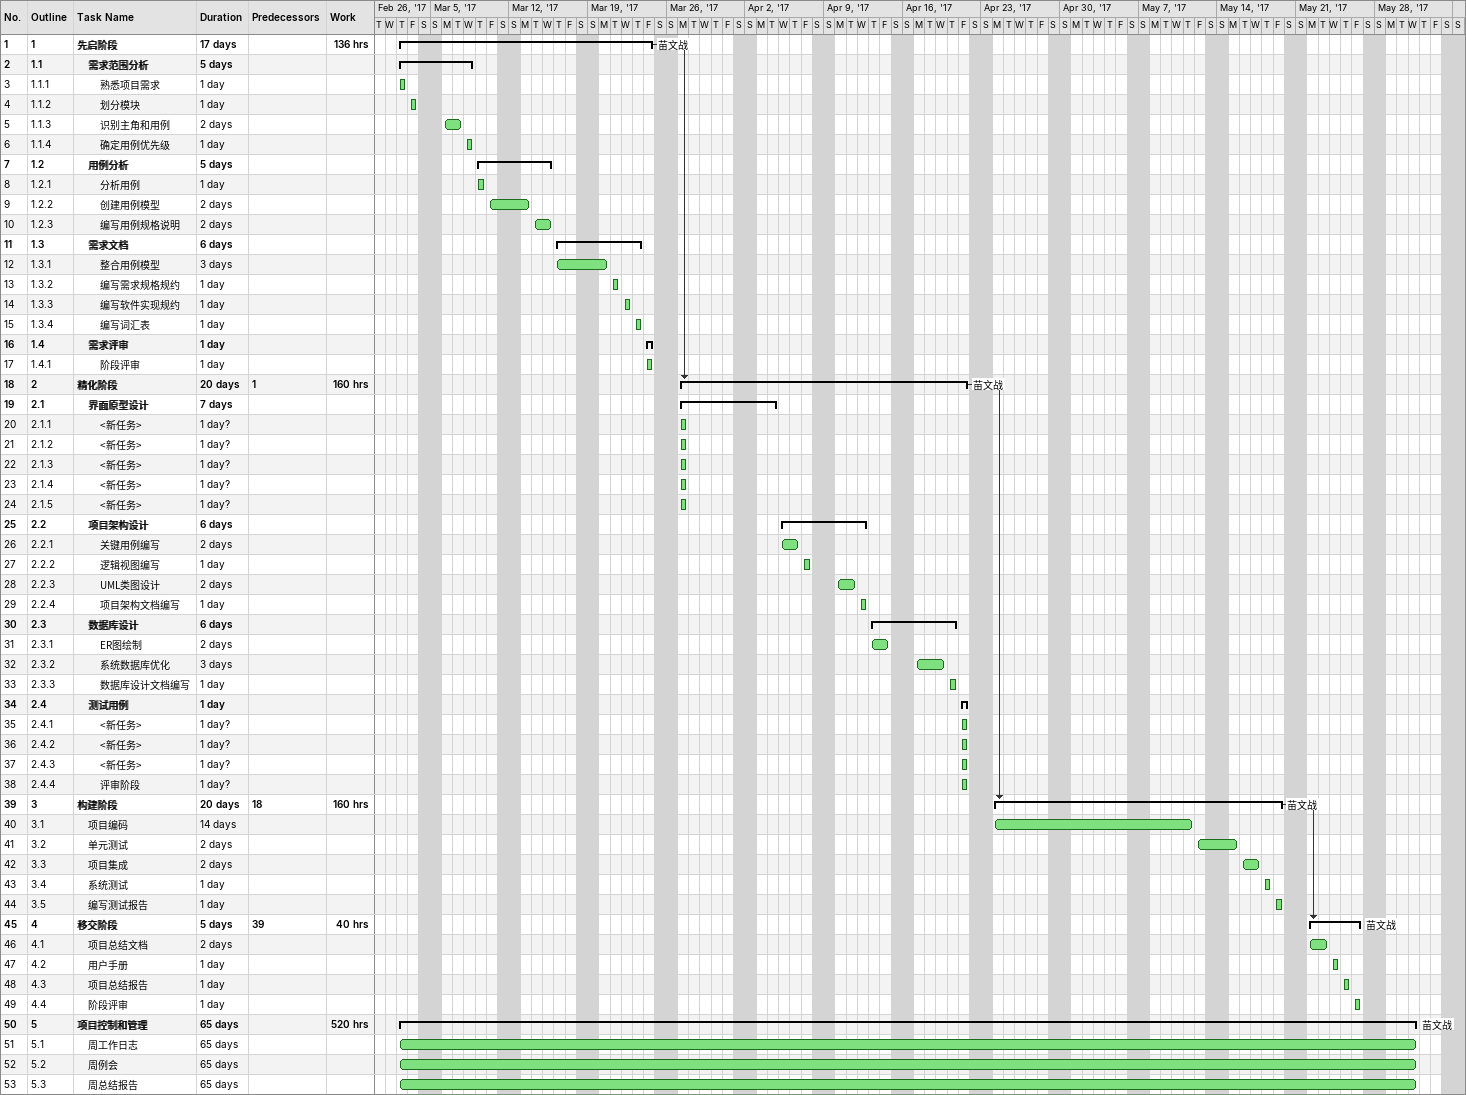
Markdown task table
| ID | WBS | Task | Duration | Start | Finish | Predecessors | Resources | Work (h) |
|---|---|---|---|---|---|---|---|---|
| 1 | 1 | **先启阶段** | 17d | 2017-03-02 | 2017-03-24 |  | 苗文战 | 136 |
| 2 | 1.1 | **需求范围分析** | 5d | 2017-03-02 | 2017-03-08 |  |  |  |
| 3 | 1.1.1 | 熟悉项目需求 | 1d | 2017-03-02 | 2017-03-02 |  |  |  |
| 4 | 1.1.2 | 划分模块 | 1d | 2017-03-03 | 2017-03-03 |  |  |  |
| 5 | 1.1.3 | 识别主角和用例 | 2d | 2017-03-06 | 2017-03-07 |  |  |  |
| 6 | 1.1.4 | 确定用例优先级 | 1d | 2017-03-08 | 2017-03-08 |  |  |  |
| 7 | 1.2 | **用例分析** | 5d | 2017-03-09 | 2017-03-15 |  |  |  |
| 8 | 1.2.1 | 分析用例 | 1d | 2017-03-09 | 2017-03-09 |  |  |  |
| 9 | 1.2.2 | 创建用例模型 | 2d | 2017-03-10 | 2017-03-13 |  |  |  |
| 10 | 1.2.3 | 编写用例规格说明 | 2d | 2017-03-14 | 2017-03-15 |  |  |  |
| 11 | 1.3 | **需求文档** | 6d | 2017-03-16 | 2017-03-23 |  |  |  |
| 12 | 1.3.1 | 整合用例模型 | 3d | 2017-03-16 | 2017-03-20 |  |  |  |
| 13 | 1.3.2 | 编写需求规格规约 | 1d | 2017-03-21 | 2017-03-21 |  |  |  |
| 14 | 1.3.3 | 编写软件实现规约 | 1d | 2017-03-22 | 2017-03-22 |  |  |  |
| 15 | 1.3.4 | 编写词汇表 | 1d | 2017-03-23 | 2017-03-23 |  |  |  |
| 16 | 1.4 | **需求评审** | 1d | 2017-03-24 | 2017-03-24 |  |  |  |
| 17 | 1.4.1 | 阶段评审 | 1d | 2017-03-24 | 2017-03-24 |  |  |  |
| 18 | 2 | **精化阶段** | 20d | 2017-03-27 | 2017-04-21 | 1 | 苗文战 | 160 |
| 19 | 2.1 | **界面原型设计** | 7d | 2017-03-27 | 2017-04-04 |  |  |  |
| 20 | 2.1.1 | <新任务> | 1d? | 2017-03-27 | 2017-03-27 |  |  |  |
| 21 | 2.1.2 | <新任务> | 1d? | 2017-03-27 | 2017-03-27 |  |  |  |
| 22 | 2.1.3 | <新任务> | 1d? | 2017-03-27 | 2017-03-27 |  |  |  |
| 23 | 2.1.4 | <新任务> | 1d? | 2017-03-27 | 2017-03-27 |  |  |  |
| 24 | 2.1.5 | <新任务> | 1d? | 2017-03-27 | 2017-03-27 |  |  |  |
| 25 | 2.2 | **项目架构设计** | 6d | 2017-04-05 | 2017-04-12 |  |  |  |
| 26 | 2.2.1 | 关键用例编写 | 2d | 2017-04-05 | 2017-04-06 |  |  |  |
| 27 | 2.2.2 | 逻辑视图编写 | 1d | 2017-04-07 | 2017-04-07 |  |  |  |
| 28 | 2.2.3 | UML类图设计 | 2d | 2017-04-10 | 2017-04-11 |  |  |  |
| 29 | 2.2.4 | 项目架构文档编写 | 1d | 2017-04-12 | 2017-04-12 |  |  |  |
| 30 | 2.3 | **数据库设计** | 6d | 2017-04-13 | 2017-04-20 |  |  |  |
| 31 | 2.3.1 | ER图绘制 | 2d | 2017-04-13 | 2017-04-14 |  |  |  |
| 32 | 2.3.2 | 系统数据库优化 | 3d | 2017-04-17 | 2017-04-19 |  |  |  |
| 33 | 2.3.3 | 数据库设计文档编写 | 1d | 2017-04-20 | 2017-04-20 |  |  |  |
| 34 | 2.4 | **测试用例** | 1d | 2017-04-21 | 2017-04-21 |  |  |  |
| 35 | 2.4.1 | <新任务> | 1d? | 2017-04-21 | 2017-04-21 |  |  |  |
| 36 | 2.4.2 | <新任务> | 1d? | 2017-04-21 | 2017-04-21 |  |  |  |
| 37 | 2.4.3 | <新任务> | 1d? | 2017-04-21 | 2017-04-21 |  |  |  |
| 38 | 2.4.4 | 评审阶段 | 1d? | 2017-04-21 | 2017-04-21 |  |  |  |
| 39 | 3 | **构建阶段** | 20d | 2017-04-24 | 2017-05-19 | 18 | 苗文战 | 160 |
| 40 | 3.1 | 项目编码 | 14d | 2017-04-24 | 2017-05-11 |  |  |  |
| 41 | 3.2 | 单元测试 | 2d | 2017-05-12 | 2017-05-15 |  |  |  |
| 42 | 3.3 | 项目集成 | 2d | 2017-05-16 | 2017-05-17 |  |  |  |
| 43 | 3.4 | 系统测试 | 1d | 2017-05-18 | 2017-05-18 |  |  |  |
| 44 | 3.5 | 编写测试报告 | 1d | 2017-05-19 | 2017-05-19 |  |  |  |
| 45 | 4 | **移交阶段** | 5d | 2017-05-22 | 2017-05-26 | 39 | 苗文战 | 40 |
| 46 | 4.1 | 项目总结文档 | 2d | 2017-05-22 | 2017-05-23 |  |  |  |
| 47 | 4.2 | 用户手册 | 1d | 2017-05-24 | 2017-05-24 |  |  |  |
| 48 | 4.3 | 项目总结报告 | 1d | 2017-05-25 | 2017-05-25 |  |  |  |
| 49 | 4.4 | 阶段评审 | 1d | 2017-05-26 | 2017-05-26 |  |  |  |
| 50 | 5 | **项目控制和管理** | 65d | 2017-03-02 | 2017-05-31 |  | 苗文战 | 520 |
| 51 | 5.1 | 周工作日志 | 65d | 2017-03-02 | 2017-05-31 |  |  |  |
| 52 | 5.2 | 周例会 | 65d | 2017-03-02 | 2017-05-31 |  |  |  |
| 53 | 5.3 | 周总结报告 | 65d | 2017-03-02 | 2017-05-31 |  |  |  |
